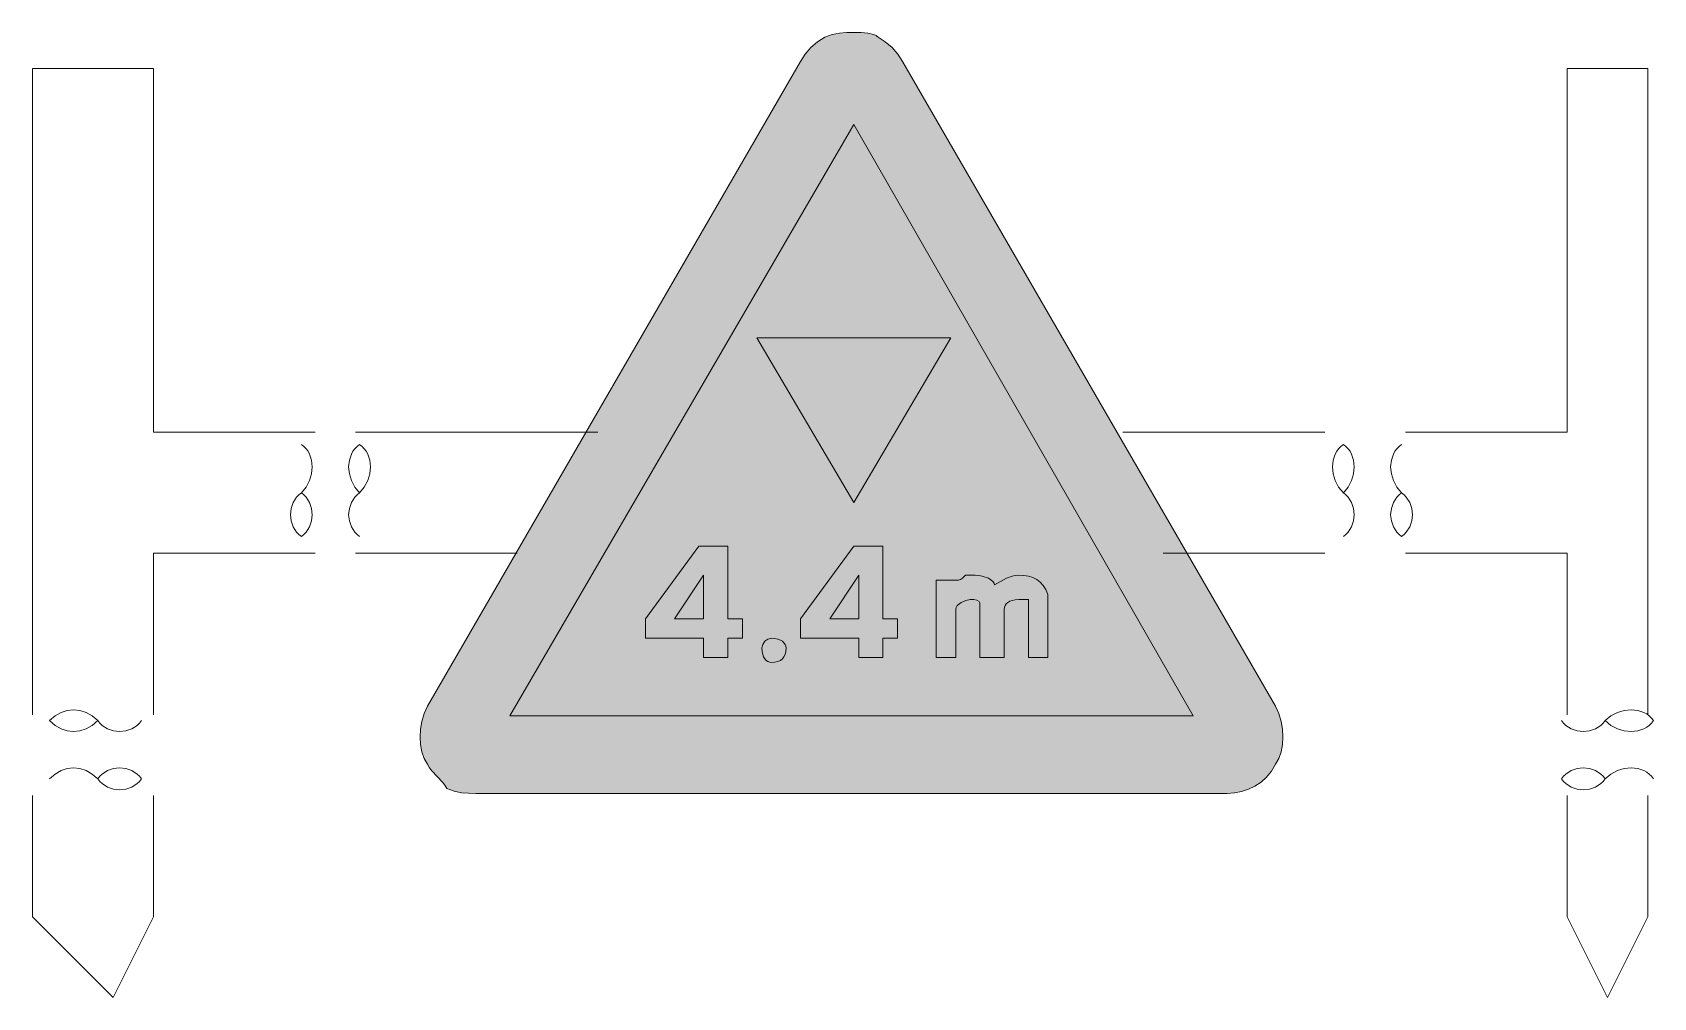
# Model space of a CAD drawing. Header units: metres. Extents: x 81 to 482, y 14 to 253.
import ezdxf

# ---------------------------------------------------------------- set-up
doc = ezdxf.new("R2010")
doc.units = ezdxf.units.M
for name, color, linetype, true_color in [('FILL_BLACK_000000', 7, 'Continuous', 0x000000), ('FILL_RED_FF0000', 7, 'Continuous', 0xff0000), ('FILL_WHITE_FFFFFF', 7, 'Continuous', 0xffffff), ('STROKE_BLACK_000000', 7, 'Continuous', 0x000000)]:
    doc.layers.add(name, color=color, linetype=linetype, true_color=true_color)

msp = doc.modelspace()

# ---------------------------------------------------------------- hatches: boundary and pattern name
at = {"layer": 'FILL_BLACK_000000', "true_color": 0x000000}
h = msp.add_hatch(color=7, dxfattribs=at)
h.dxf.hatch_style = 1
h.paths.add_polyline_path([(308.01, 177.76), (284.01, 136.96), (260.01, 177.76), (308.01, 177.76)])
h = msp.add_hatch(color=7, dxfattribs=at)
h.dxf.hatch_style = 1
h.paths.add_polyline_path([(256.41, 103.36), (252.81, 103.36), (252.81, 98.56), (246.81, 98.56), (246.81, 103.36), (232.41, 103.36), (232.41, 108.16), (245.61, 126.16), (252.81, 126.16), (252.81, 108.16), (256.41, 108.16), (256.41, 103.36)])
h.paths.add_polyline_path([(246.81, 108.16), (246.81, 118.96), (239.61, 108.16), (246.81, 108.16)], flags=16)
h = msp.add_hatch(color=7, dxfattribs=at)
h.dxf.hatch_style = 1
h.paths.add_polyline_path([(294.81, 103.36), (291.21, 103.36), (291.21, 98.56), (285.21, 98.56), (285.21, 103.36), (270.81, 103.36), (270.81, 108.16), (284.01, 126.16), (291.21, 126.16), (291.21, 108.16), (294.81, 108.16), (294.81, 103.36)])
h.paths.add_polyline_path([(285.21, 108.16), (285.21, 118.96), (278.01, 108.16), (285.21, 108.16)], flags=16)
h = msp.add_hatch(color=7, dxfattribs=at)
h.dxf.hatch_style = 1
h.paths.add_polyline_path([(323.97, 112.91), (323.23, 112.75), (322.62, 112.52), (322.11, 112.21), (321.72, 111.85), (321.43, 111.44), (321.27, 111.01), (321.21, 110.56), (321.21, 98.56), (315.21, 98.56), (315.21, 111.76), (315.16, 112.16), (315, 112.45), (314.46, 112.81), (313.69, 112.94), (312.81, 112.96), (311.74, 112.75), (310.56, 112.21), (309.6, 111.44), (309.32, 111.01), (309.21, 110.56), (309.21, 98.56), (304.41, 98.56), (304.41, 117.76), (309.21, 117.76), (309.92, 117.78), (310.41, 117.91), (310.9, 118.27), (311.61, 118.96), (314.01, 118.96), (314.91, 118.91), (315.77, 118.75), (317.31, 118.21), (317.92, 117.85), (318.4, 117.44), (318.7, 117.01), (318.81, 116.56), (321.81, 118.21), (323.2, 118.75), (323.96, 118.91), (324.81, 118.96), (326.1, 118.9), (327.28, 118.72), (328.35, 118.39), (329.31, 117.91), (330.15, 117.26), (330.88, 116.43), (331.5, 115.4), (332.01, 114.16), (332.01, 112.96), (332.01, 98.56), (327.21, 98.56), (327.21, 111.76), (327.21, 112.96), (326.01, 112.96), (324.81, 112.96), (323.97, 112.91)])
h = msp.add_hatch(color=7, dxfattribs=at)
h.dxf.hatch_style = 1
h.paths.add_polyline_path([(267.15, 100.12), (266.99, 99.38), (266.7, 98.77), (266.31, 98.26), (265.8, 97.87), (265.18, 97.58), (264.45, 97.42), (263.61, 97.36), (263.16, 97.42), (262.73, 97.58), (262.32, 97.87), (261.96, 98.26), (261.65, 98.77), (261.42, 99.38), (261.26, 100.12), (261.21, 100.96), (261.42, 101.84), (261.96, 102.61), (262.73, 103.15), (263.61, 103.36), (264.45, 103.31), (265.18, 103.15), (265.8, 102.92), (266.31, 102.61), (266.7, 102.25), (266.99, 101.84), (267.15, 101.41), (267.21, 100.96), (267.15, 100.12)])
at = {"layer": 'FILL_RED_FF0000', "true_color": 0xff0000}
h = msp.add_hatch(color=7, dxfattribs=at)
h.dxf.hatch_style = 1
h.paths.add_polyline_path([(389.2, 84.71), (389.76, 82.79), (390.1, 80.84), (390.21, 78.91), (390.1, 77.03), (389.76, 75.25), (389.2, 73.62), (388.41, 72.16), (387.4, 70.47), (386.2, 69.01), (384.82, 67.77), (383.31, 66.76), (381.68, 65.97), (379.97, 65.41), (378.21, 65.07), (376.41, 64.96), (190.41, 64.96), (188.61, 64.98), (186.81, 65.11), (185.01, 65.47), (183.21, 66.16), (182.71, 67.01), (182.12, 67.77), (180.81, 69.16), (179.5, 70.55), (178.91, 71.31), (178.41, 72.16), (177.62, 73.62), (177.06, 75.25), (176.72, 77.03), (176.61, 78.91), (176.72, 80.84), (177.06, 82.79), (177.62, 84.71), (178.41, 86.56), (270.81, 246.16), (271.92, 247.94), (273.36, 249.61), (275.03, 251.05), (276.81, 252.16), (278.61, 252.85), (280.41, 253.21), (282.21, 253.34), (284.01, 253.36), (285.79, 253.34), (287.46, 253.21), (288.9, 252.85), (289.51, 252.56), (290.01, 252.16), (291.79, 251.05), (293.46, 249.61), (294.9, 247.94), (296.01, 246.16), (388.41, 86.56), (389.2, 84.71)])
at = {"layer": 'FILL_WHITE_FFFFFF', "true_color": 0xffffff}
h = msp.add_hatch(color=7, dxfattribs=at)
h.dxf.hatch_style = 1
h.paths.add_polyline_path([(198.81, 84.16), (284.01, 230.56), (368.01, 84.16), (198.81, 84.16)])

# ---------------------------------------------------------------- linework, layer by layer
at = {"layer": 'FILL_BLACK_000000', "lineweight": 0, "true_color": 0x000000}
for points in [[(308.01, 177.76), (284.01, 136.96), (260.01, 177.76)], [(256.41, 103.36), (252.81, 103.36), (252.81, 98.56), (246.81, 98.56), (246.81, 103.36), (232.41, 103.36), (232.41, 108.16), (245.61, 126.16), (252.81, 126.16), (252.81, 108.16), (256.41, 108.16)], [(294.81, 103.36), (291.21, 103.36), (291.21, 98.56), (285.21, 98.56), (285.21, 103.36), (270.81, 103.36), (270.81, 108.16), (284.01, 126.16), (291.21, 126.16), (291.21, 108.16), (294.81, 108.16)], [(246.81, 108.16), (246.81, 118.96), (239.61, 108.16)], [(285.21, 108.16), (285.21, 118.96), (278.01, 108.16)], [(323.97, 112.91), (323.23, 112.75), (322.62, 112.52), (322.11, 112.21), (321.72, 111.85), (321.43, 111.44), (321.27, 111.01), (321.21, 110.56), (321.21, 98.56), (315.21, 98.56), (315.21, 111.76), (315.16, 112.16), (315, 112.45), (314.46, 112.81), (313.69, 112.94), (312.81, 112.96), (311.74, 112.75), (310.56, 112.21), (309.6, 111.44), (309.32, 111.01), (309.21, 110.56), (309.21, 98.56), (304.41, 98.56), (304.41, 117.76), (309.21, 117.76), (309.92, 117.78), (310.41, 117.91), (310.9, 118.27), (311.61, 118.96), (314.01, 118.96), (314.91, 118.91), (315.77, 118.75), (317.31, 118.21), (317.92, 117.85), (318.4, 117.44), (318.7, 117.01), (318.81, 116.56), (321.81, 118.21), (323.2, 118.75), (323.96, 118.91), (324.81, 118.96), (326.1, 118.9), (327.28, 118.72), (328.35, 118.39), (329.31, 117.91), (330.15, 117.26), (330.88, 116.43), (331.5, 115.4), (332.01, 114.16), (332.01, 112.96), (332.01, 98.56), (327.21, 98.56), (327.21, 111.76), (327.21, 112.96), (326.01, 112.96), (324.81, 112.96)], [(267.15, 100.12), (266.99, 99.38), (266.7, 98.77), (266.31, 98.26), (265.8, 97.87), (265.18, 97.58), (264.45, 97.42), (263.61, 97.36), (263.16, 97.42), (262.73, 97.58), (262.32, 97.87), (261.96, 98.26), (261.65, 98.77), (261.42, 99.38), (261.26, 100.12), (261.21, 100.96), (261.42, 101.84), (261.96, 102.61), (262.73, 103.15), (263.61, 103.36), (264.45, 103.31), (265.18, 103.15), (265.8, 102.92), (266.31, 102.61), (266.7, 102.25), (266.99, 101.84), (267.15, 101.41), (267.21, 100.96)]]:
    msp.add_lwpolyline(points, close=True, dxfattribs=at)
at = {"layer": 'FILL_RED_FF0000', "lineweight": 0, "true_color": 0xff0000}
msp.add_lwpolyline([(389.2, 84.71), (389.76, 82.79), (390.1, 80.84), (390.21, 78.91), (390.1, 77.03), (389.76, 75.25), (389.2, 73.62), (388.41, 72.16), (387.4, 70.47), (386.2, 69.01), (384.82, 67.77), (383.31, 66.76), (381.68, 65.97), (379.97, 65.41), (378.21, 65.07), (376.41, 64.96), (190.41, 64.96), (188.61, 64.98), (186.81, 65.11), (185.01, 65.47), (183.21, 66.16), (182.71, 67.01), (182.12, 67.77), (180.81, 69.16), (179.5, 70.55), (178.91, 71.31), (178.41, 72.16), (177.62, 73.62), (177.06, 75.25), (176.72, 77.03), (176.61, 78.91), (176.72, 80.84), (177.06, 82.79), (177.62, 84.71), (178.41, 86.56), (270.81, 246.16), (271.92, 247.94), (273.36, 249.61), (275.03, 251.05), (276.81, 252.16), (278.61, 252.85), (280.41, 253.21), (282.21, 253.34), (284.01, 253.36), (285.79, 253.34), (287.46, 253.21), (288.9, 252.85), (289.51, 252.56), (290.01, 252.16), (291.79, 251.05), (293.46, 249.61), (294.9, 247.94), (296.01, 246.16), (388.41, 86.56)], close=True, dxfattribs=at)
at = {"layer": 'FILL_WHITE_FFFFFF', "lineweight": 0, "true_color": 0xff0000}
msp.add_lwpolyline([(198.81, 84.16), (284.01, 230.56), (368.01, 84.16)], close=True, dxfattribs=at)
at = {"layer": 'STROKE_BLACK_000000', "lineweight": 0, "true_color": 0x000000}
for points in [[(80.61, 244.4), (110.61, 244.4)], [(80.61, 84.4), (80.61, 244.4)], [(110.61, 154.4), (110.61, 244.4)], [(480.61, 244.4), (460.61, 244.4)], [(460.61, 154.4), (460.61, 244.4)], [(480.61, 84.4), (480.61, 244.4)], [(260.01, 177.76), (284.01, 136.96), (308.01, 177.76), (260.01, 177.76)], [(110.61, 154.4), (150.61, 154.4)], [(160.61, 154.4), (220.61, 154.4)], [(400.61, 154.4), (350.61, 154.4)], [(460.61, 154.4), (420.61, 154.4)], [(147.21, 139.36), (148.39, 140.81), (149.23, 142.42), (149.74, 144.11), (149.91, 145.81), (149.74, 147.46), (149.23, 148.98), (148.86, 149.67), (148.39, 150.3), (147.84, 150.87), (147.21, 151.36)], [(161.61, 139.36), (160.43, 140.81), (159.58, 142.42), (159.08, 144.11), (158.91, 145.81), (159.08, 147.46), (159.58, 148.98), (159.96, 149.67), (160.43, 150.3), (160.98, 150.87), (161.61, 151.36)], [(161.61, 139.36), (162.79, 140.81), (163.63, 142.42), (164.14, 144.11), (164.31, 145.81), (164.14, 147.46), (163.63, 148.98), (163.26, 149.67), (162.79, 150.3), (162.24, 150.87), (161.61, 151.36)], [(405.21, 139.36), (404.03, 140.81), (403.18, 142.42), (402.68, 144.11), (402.51, 145.81), (402.68, 147.46), (403.18, 148.98), (403.56, 149.67), (404.03, 150.3), (404.58, 150.87), (405.21, 151.36)], [(405.21, 139.36), (406.39, 140.81), (407.23, 142.42), (407.74, 144.11), (407.91, 145.81), (407.74, 147.46), (407.23, 148.98), (406.86, 149.67), (406.39, 150.3), (405.84, 150.87), (405.21, 151.36)], [(419.61, 139.36), (418.43, 140.81), (417.58, 142.42), (417.08, 144.11), (416.91, 145.81), (417.08, 147.46), (417.58, 148.98), (417.96, 149.67), (418.43, 150.3), (418.98, 150.87), (419.61, 151.36)], [(147.21, 128.56), (146.58, 129.05), (146.03, 129.61), (145.18, 130.92), (144.68, 132.4), (144.51, 133.96), (144.68, 135.52), (145.18, 137), (146.03, 138.31), (146.58, 138.87), (147.21, 139.36)], [(147.21, 128.56), (147.84, 129.05), (148.39, 129.61), (149.23, 130.92), (149.74, 132.4), (149.91, 133.96), (149.74, 135.52), (149.23, 137), (148.39, 138.31), (147.84, 138.87), (147.21, 139.36)], [(161.61, 128.56), (160.98, 129.05), (160.43, 129.61), (159.58, 130.92), (159.08, 132.4), (158.91, 133.96), (159.08, 135.52), (159.58, 137), (160.43, 138.31), (160.98, 138.87), (161.61, 139.36)], [(405.21, 128.56), (405.84, 129.05), (406.39, 129.61), (407.23, 130.92), (407.74, 132.4), (407.91, 133.96), (407.74, 135.52), (407.23, 137), (406.39, 138.31), (405.84, 138.87), (405.21, 139.36)], [(419.61, 128.56), (418.98, 129.05), (418.43, 129.61), (417.58, 130.92), (417.08, 132.4), (416.91, 133.96), (417.08, 135.52), (417.58, 137), (418.43, 138.31), (418.98, 138.87), (419.61, 139.36)], [(419.61, 128.56), (420.24, 129.05), (420.79, 129.61), (421.63, 130.92), (422.14, 132.4), (422.31, 133.96), (422.14, 135.52), (421.63, 137), (420.79, 138.31), (420.24, 138.87), (419.61, 139.36)], [(110.61, 124.4), (150.61, 124.4)], [(110.61, 84.4), (110.61, 124.4)], [(160.61, 124.4), (200.61, 124.4)], [(400.61, 124.4), (360.61, 124.4)], [(460.61, 124.4), (420.61, 124.4)], [(460.61, 84.4), (460.61, 124.4)], [(84.81, 82.96), (86.21, 84.14), (87.7, 84.98), (89.24, 85.49), (90.81, 85.66), (92.38, 85.49), (93.92, 84.98), (95.41, 84.14), (96.81, 82.96)], [(482.01, 82.96), (481.52, 83.59), (480.95, 84.14), (480.32, 84.61), (479.63, 84.98), (478.11, 85.49), (476.46, 85.66), (474.76, 85.49), (473.07, 84.98), (471.46, 84.14), (470.01, 82.96)], [(84.81, 82.96), (86.21, 81.78), (87.7, 80.93), (89.24, 80.43), (90.81, 80.26), (92.38, 80.43), (93.92, 80.93), (95.41, 81.78), (96.81, 82.96)], [(96.81, 82.96), (97.3, 82.33), (97.86, 81.78), (99.17, 80.93), (100.65, 80.43), (102.21, 80.26), (103.77, 80.43), (105.25, 80.93), (106.56, 81.78), (107.12, 82.33), (107.61, 82.96)], [(470.01, 82.96), (469.52, 82.33), (468.96, 81.78), (467.65, 80.93), (466.17, 80.43), (464.61, 80.26), (463.05, 80.43), (461.57, 80.93), (460.26, 81.78), (459.7, 82.33), (459.21, 82.96)], [(482.01, 82.96), (481.52, 82.33), (480.95, 81.78), (480.32, 81.31), (479.63, 80.93), (478.11, 80.43), (476.46, 80.26), (474.76, 80.43), (473.07, 80.93), (471.46, 81.78), (470.01, 82.96)], [(84.81, 68.56), (86.21, 69.74), (87.7, 70.58), (89.24, 71.09), (90.81, 71.26), (92.38, 71.09), (93.92, 70.58), (95.41, 69.74), (96.81, 68.56)], [(96.81, 68.56), (97.3, 69.19), (97.86, 69.74), (99.17, 70.58), (100.65, 71.09), (102.21, 71.26), (103.77, 71.09), (105.25, 70.58), (106.56, 69.74), (107.12, 69.19), (107.61, 68.56)], [(96.81, 68.56), (97.3, 67.93), (97.86, 67.38), (99.17, 66.53), (100.65, 66.03), (102.21, 65.86), (103.77, 66.03), (105.25, 66.53), (106.56, 67.38), (107.12, 67.93), (107.61, 68.56)], [(470.01, 68.56), (469.52, 69.19), (468.96, 69.74), (467.65, 70.58), (466.17, 71.09), (464.61, 71.26), (463.05, 71.09), (461.57, 70.58), (460.26, 69.74), (459.7, 69.19), (459.21, 68.56)], [(470.01, 68.56), (469.52, 67.93), (468.96, 67.38), (467.65, 66.53), (466.17, 66.03), (464.61, 65.86), (463.05, 66.03), (461.57, 66.53), (460.26, 67.38), (459.7, 67.93), (459.21, 68.56)], [(482.01, 68.56), (481.52, 69.19), (480.95, 69.74), (480.32, 70.21), (479.63, 70.58), (478.11, 71.09), (476.46, 71.26), (474.76, 71.09), (473.07, 70.58), (471.46, 69.74), (470.01, 68.56)], [(80.61, 34.4), (80.61, 64.4)], [(110.61, 34.4), (110.61, 64.4)], [(460.61, 34.4), (460.61, 64.4)], [(480.61, 34.4), (480.61, 64.4)], [(80.61, 34.4), (100.61, 14.4)], [(110.61, 34.4), (100.61, 14.4)], [(460.61, 34.4), (470.61, 14.4)], [(480.61, 34.4), (470.61, 14.4)]]:
    msp.add_lwpolyline(points, dxfattribs=at)

doc.saveas('drawing.dxf')
